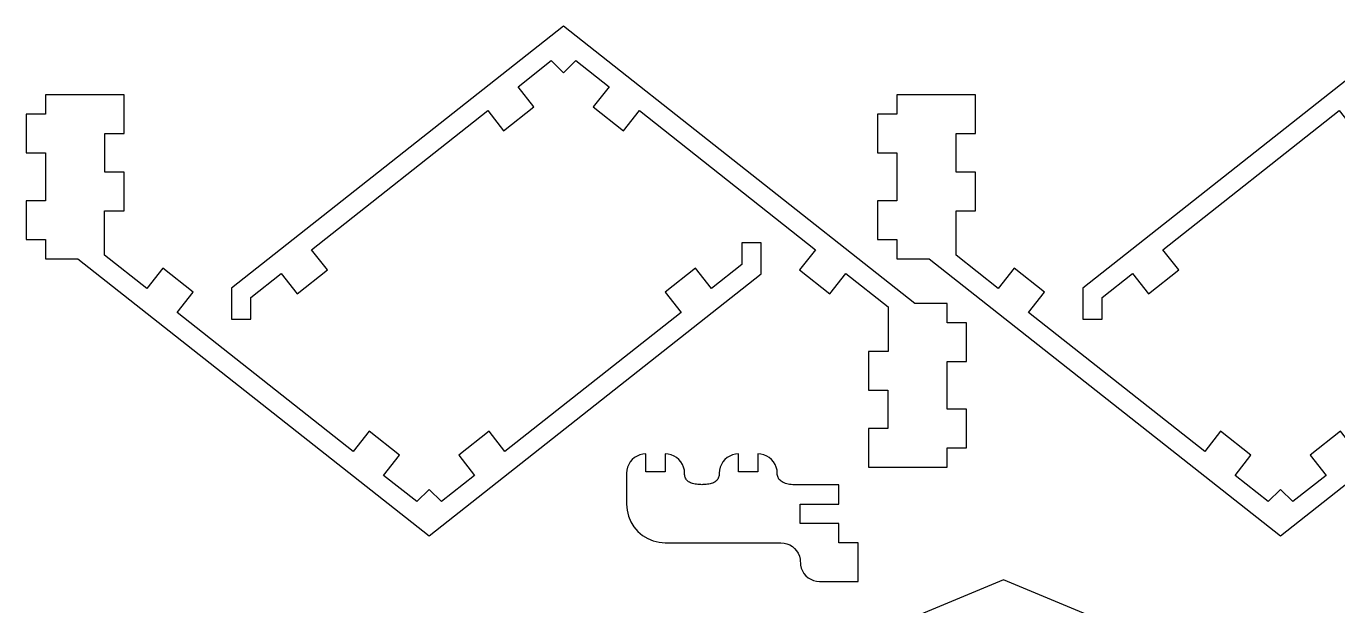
# Model space of a CAD drawing. Extents: x -241 to 241, y -212 to 212.
# Drawn here: x -240.3 to -36.6, y 121.9 to 211.9 of the extents above; entities that cross this region are included whole.
import ezdxf

# ---------------------------------------------------------------- set-up
doc = ezdxf.new("R2010")
doc.units = 0
doc.layers.add('LAYER_1', color=7, linetype='CONTINUOUS')

msp = doc.modelspace()

# ---------------------------------------------------------------- linework, layer by layer
at = {"layer": 'LAYER_1', "color": 64}
for points, knots in [([(-205.4093, 169.7841), (-205.4093, 169.7841), (-205.4093, 166.3983), (-205.4093, 166.3983), (-205.4093, 166.3983), (-205.4093, 166.3983), (-208.4094, 166.3983), (-208.4094, 166.3983), (-208.4094, 166.3983), (-208.4094, 166.3983), (-208.4094, 171.2386), (-208.4094, 171.2386), (-208.4094, 171.2386), (-208.4094, 171.2386), (-156.847, 211.9187), (-156.847, 211.9187), (-156.847, 211.9187), (-156.847, 211.9187), (-102.2846, 168.8717), (-102.2846, 168.8717), (-102.2846, 168.8717), (-102.2846, 168.8717), (-97.2847, 168.8717), (-97.2847, 168.8717), (-97.2847, 168.8717), (-97.2847, 168.8717), (-97.2847, 165.8716), (-97.2847, 165.8716), (-97.2847, 165.8716), (-97.2847, 165.8716), (-94.2847, 165.8716), (-94.2847, 165.8716), (-94.2847, 165.8716), (-94.2847, 165.8716), (-94.2847, 159.8716), (-94.2847, 159.8716), (-94.2847, 159.8716), (-94.2847, 159.8716), (-97.2847, 159.8716), (-97.2847, 159.8716), (-97.2847, 159.8716), (-97.2847, 159.8716), (-97.2847, 152.4252), (-97.2847, 152.4252), (-97.2847, 152.4252), (-97.2847, 152.4252), (-94.2847, 152.4252), (-94.2847, 152.4252), (-94.2847, 152.4252), (-94.2847, 152.4252), (-94.2847, 146.4252), (-94.2847, 146.4252), (-94.2847, 146.4252), (-94.2847, 146.4252), (-97.2847, 146.4252), (-97.2847, 146.4252), (-97.2847, 146.4252), (-97.2847, 146.4252), (-97.2847, 143.4251), (-97.2847, 143.4251), (-97.2847, 143.4251), (-97.2847, 143.4251), (-109.4848, 143.4251), (-109.4848, 143.4251), (-109.4848, 143.4251), (-109.4848, 143.4251), (-109.4848, 149.4251), (-109.4848, 149.4251), (-109.4848, 149.4251), (-109.4848, 149.4251), (-106.4848, 149.4251), (-106.4848, 149.4251), (-106.4848, 149.4251), (-106.4848, 149.4251), (-106.4848, 155.4172), (-106.4848, 155.4172), (-106.4848, 155.4172), (-106.4848, 155.4172), (-109.4848, 155.4172), (-109.4848, 155.4172), (-109.4848, 155.4172), (-109.4848, 155.4172), (-109.4848, 161.4172), (-109.4848, 161.4172), (-109.4848, 161.4172), (-109.4848, 161.4172), (-106.4601, 161.4172), (-106.4601, 161.4172), (-106.4601, 161.4172), (-106.4601, 161.4172), (-106.4601, 168.3447), (-106.4601, 168.3447), (-106.4601, 168.3447), (-106.4601, 168.3447), (-112.9953, 173.5005), (-112.9953, 173.5005), (-112.9953, 173.5005), (-112.9953, 173.5005), (-115.4729, 170.36), (-115.4729, 170.36), (-115.4729, 170.36), (-115.4729, 170.36), (-120.1832, 174.0767), (-120.1832, 174.0767), (-120.1832, 174.0767), (-120.1832, 174.0767), (-117.7056, 177.2167), (-117.7056, 177.2167), (-117.7056, 177.2167), (-117.7056, 177.2167), (-145.0709, 198.8067), (-145.0709, 198.8067), (-145.0709, 198.8067), (-145.0709, 198.8067), (-147.5485, 195.6662), (-147.5485, 195.6662), (-147.5485, 195.6662), (-147.5485, 195.6662), (-152.2588, 199.3828), (-152.2588, 199.3828), (-152.2588, 199.3828), (-152.2588, 199.3828), (-149.7816, 202.5231), (-149.7816, 202.5231), (-149.7816, 202.5231), (-149.7816, 202.5231), (-154.9498, 206.6005), (-154.9498, 206.6005), (-154.9498, 206.6005), (-154.9498, 206.6005), (-156.847, 204.7006), (-156.847, 204.7006), (-156.847, 204.7006), (-156.847, 204.7006), (-158.7446, 206.6005), (-158.7446, 206.6005), (-158.7446, 206.6005), (-158.7446, 206.6005), (-163.9128, 202.5231), (-163.9128, 202.5231), (-163.9128, 202.5231), (-163.9128, 202.5231), (-161.4352, 199.3828), (-161.4352, 199.3828), (-161.4352, 199.3828), (-161.4352, 199.3828), (-166.1459, 195.6662), (-166.1459, 195.6662), (-166.1459, 195.6662), (-166.1459, 195.6662), (-168.6234, 198.8067), (-168.6234, 198.8067), (-168.6234, 198.8067), (-168.6234, 198.8067), (-195.9888, 177.2167), (-195.9888, 177.2167), (-195.9888, 177.2167), (-195.9888, 177.2167), (-193.5109, 174.0767), (-193.5109, 174.0767), (-193.5109, 174.0767), (-193.5109, 174.0767), (-198.2215, 170.36), (-198.2215, 170.36), (-198.2215, 170.36), (-198.2215, 170.36), (-200.6991, 173.5005), (-200.6991, 173.5005), (-200.6991, 173.5005), (-200.6991, 173.5005), (-205.4093, 169.7841), (-205.4093, 169.7841)], [0, 0, 0, 0, 0.02272727, 0.02272727, 0.02272727, 0.02272727, 0.04545455, 0.04545455, 0.04545455, 0.04545455, 0.06818182, 0.06818182, 0.06818182, 0.06818182, 0.09090909, 0.09090909, 0.09090909, 0.09090909, 0.11363636, 0.11363636, 0.11363636, 0.11363636, 0.13636364, 0.13636364, 0.13636364, 0.13636364, 0.15909091, 0.15909091, 0.15909091, 0.15909091, 0.18181818, 0.18181818, 0.18181818, 0.18181818, 0.20454545, 0.20454545, 0.20454545, 0.20454545, 0.22727273, 0.22727273, 0.22727273, 0.22727273, 0.25, 0.25, 0.25, 0.25, 0.27272727, 0.27272727, 0.27272727, 0.27272727, 0.29545455, 0.29545455, 0.29545455, 0.29545455, 0.31818182, 0.31818182, 0.31818182, 0.31818182, 0.34090909, 0.34090909, 0.34090909, 0.34090909, 0.36363636, 0.36363636, 0.36363636, 0.36363636, 0.38636364, 0.38636364, 0.38636364, 0.38636364, 0.40909091, 0.40909091, 0.40909091, 0.40909091, 0.43181818, 0.43181818, 0.43181818, 0.43181818, 0.45454545, 0.45454545, 0.45454545, 0.45454545, 0.47727273, 0.47727273, 0.47727273, 0.47727273, 0.5, 0.5, 0.5, 0.5, 0.52272727, 0.52272727, 0.52272727, 0.52272727, 0.54545455, 0.54545455, 0.54545455, 0.54545455, 0.56818182, 0.56818182, 0.56818182, 0.56818182, 0.59090909, 0.59090909, 0.59090909, 0.59090909, 0.61363636, 0.61363636, 0.61363636, 0.61363636, 0.63636364, 0.63636364, 0.63636364, 0.63636364, 0.65909091, 0.65909091, 0.65909091, 0.65909091, 0.68181818, 0.68181818, 0.68181818, 0.68181818, 0.70454545, 0.70454545, 0.70454545, 0.70454545, 0.72727273, 0.72727273, 0.72727273, 0.72727273, 0.75, 0.75, 0.75, 0.75, 0.77272727, 0.77272727, 0.77272727, 0.77272727, 0.79545455, 0.79545455, 0.79545455, 0.79545455, 0.81818182, 0.81818182, 0.81818182, 0.81818182, 0.84090909, 0.84090909, 0.84090909, 0.84090909, 0.86363636, 0.86363636, 0.86363636, 0.86363636, 0.88636364, 0.88636364, 0.88636364, 0.88636364, 0.90909091, 0.90909091, 0.90909091, 0.90909091, 0.93181818, 0.93181818, 0.93181818, 0.93181818, 0.95454545, 0.95454545, 0.95454545, 0.95454545, 1, 1, 1, 1]), ([(-73.2094, 169.7841), (-73.2094, 169.7841), (-73.2094, 166.3983), (-73.2094, 166.3983), (-73.2094, 166.3983), (-73.2094, 166.3983), (-76.2094, 166.3983), (-76.2094, 166.3983), (-76.2094, 166.3983), (-76.2094, 166.3983), (-76.2094, 171.2386), (-76.2094, 171.2386), (-76.2094, 171.2386), (-76.2094, 171.2386), (-24.6471, 211.9187), (-24.6471, 211.9187), (-24.6471, 211.9187), (-24.6471, 211.9187), (29.9153, 168.8717), (29.9153, 168.8717), (29.9153, 168.8717), (29.9153, 168.8717), (34.9152, 168.8717), (34.9152, 168.8717), (34.9152, 168.8717), (34.9152, 168.8717), (34.9152, 165.8716), (34.9152, 165.8716), (34.9152, 165.8716), (34.9152, 165.8716), (37.9152, 165.8716), (37.9152, 165.8716), (37.9152, 165.8716), (37.9152, 165.8716), (37.9152, 159.8716), (37.9152, 159.8716), (37.9152, 159.8716), (37.9152, 159.8716), (34.9152, 159.8716), (34.9152, 159.8716), (34.9152, 159.8716), (34.9152, 159.8716), (34.9152, 152.4252), (34.9152, 152.4252), (34.9152, 152.4252), (34.9152, 152.4252), (37.9152, 152.4252), (37.9152, 152.4252), (37.9152, 152.4252), (37.9152, 152.4252), (37.9152, 146.4252), (37.9152, 146.4252), (37.9152, 146.4252), (37.9152, 146.4252), (34.9152, 146.4252), (34.9152, 146.4252), (34.9152, 146.4252), (34.9152, 146.4252), (34.9152, 143.4251), (34.9152, 143.4251), (34.9152, 143.4251), (34.9152, 143.4251), (22.7151, 143.4251), (22.7151, 143.4251), (22.7151, 143.4251), (22.7151, 143.4251), (22.7151, 149.4251), (22.7151, 149.4251), (22.7151, 149.4251), (22.7151, 149.4251), (25.7151, 149.4251), (25.7151, 149.4251), (25.7151, 149.4251), (25.7151, 149.4251), (25.7151, 155.4172), (25.7151, 155.4172), (25.7151, 155.4172), (25.7151, 155.4172), (22.7151, 155.4172), (22.7151, 155.4172), (22.7151, 155.4172), (22.7151, 155.4172), (22.7151, 161.4172), (22.7151, 161.4172), (22.7151, 161.4172), (22.7151, 161.4172), (25.7398, 161.4172), (25.7398, 161.4172), (25.7398, 161.4172), (25.7398, 161.4172), (25.7398, 168.3447), (25.7398, 168.3447), (25.7398, 168.3447), (25.7398, 168.3447), (19.2046, 173.5005), (19.2046, 173.5005), (19.2046, 173.5005), (19.2046, 173.5005), (16.7271, 170.36), (16.7271, 170.36), (16.7271, 170.36), (16.7271, 170.36), (12.0168, 174.0767), (12.0168, 174.0767), (12.0168, 174.0767), (12.0168, 174.0767), (14.4943, 177.2167), (14.4943, 177.2167), (14.4943, 177.2167), (14.4943, 177.2167), (-12.871, 198.8067), (-12.871, 198.8067), (-12.871, 198.8067), (-12.871, 198.8067), (-15.3486, 195.6662), (-15.3486, 195.6662), (-15.3486, 195.6662), (-15.3486, 195.6662), (-20.0592, 199.3828), (-20.0592, 199.3828), (-20.0592, 199.3828), (-20.0592, 199.3828), (-17.5813, 202.5231), (-17.5813, 202.5231), (-17.5813, 202.5231), (-17.5813, 202.5231), (-22.7498, 206.6005), (-22.7498, 206.6005), (-22.7498, 206.6005), (-22.7498, 206.6005), (-24.6471, 204.7006), (-24.6471, 204.7006), (-24.6471, 204.7006), (-24.6471, 204.7006), (-26.5447, 206.6005), (-26.5447, 206.6005), (-26.5447, 206.6005), (-26.5447, 206.6005), (-31.7129, 202.5231), (-31.7129, 202.5231), (-31.7129, 202.5231), (-31.7129, 202.5231), (-29.2353, 199.3828), (-29.2353, 199.3828), (-29.2353, 199.3828), (-29.2353, 199.3828), (-33.9459, 195.6662), (-33.9459, 195.6662), (-33.9459, 195.6662), (-33.9459, 195.6662), (-36.4231, 198.8067), (-36.4231, 198.8067), (-36.4231, 198.8067), (-36.4231, 198.8067), (-63.7885, 177.2167), (-63.7885, 177.2167), (-63.7885, 177.2167), (-63.7885, 177.2167), (-61.3109, 174.0767), (-61.3109, 174.0767), (-61.3109, 174.0767), (-61.3109, 174.0767), (-66.0216, 170.36), (-66.0216, 170.36), (-66.0216, 170.36), (-66.0216, 170.36), (-68.4991, 173.5005), (-68.4991, 173.5005), (-68.4991, 173.5005), (-68.4991, 173.5005), (-73.2094, 169.7841), (-73.2094, 169.7841)], [0, 0, 0, 0, 0.02272727, 0.02272727, 0.02272727, 0.02272727, 0.04545455, 0.04545455, 0.04545455, 0.04545455, 0.06818182, 0.06818182, 0.06818182, 0.06818182, 0.09090909, 0.09090909, 0.09090909, 0.09090909, 0.11363636, 0.11363636, 0.11363636, 0.11363636, 0.13636364, 0.13636364, 0.13636364, 0.13636364, 0.15909091, 0.15909091, 0.15909091, 0.15909091, 0.18181818, 0.18181818, 0.18181818, 0.18181818, 0.20454545, 0.20454545, 0.20454545, 0.20454545, 0.22727273, 0.22727273, 0.22727273, 0.22727273, 0.25, 0.25, 0.25, 0.25, 0.27272727, 0.27272727, 0.27272727, 0.27272727, 0.29545455, 0.29545455, 0.29545455, 0.29545455, 0.31818182, 0.31818182, 0.31818182, 0.31818182, 0.34090909, 0.34090909, 0.34090909, 0.34090909, 0.36363636, 0.36363636, 0.36363636, 0.36363636, 0.38636364, 0.38636364, 0.38636364, 0.38636364, 0.40909091, 0.40909091, 0.40909091, 0.40909091, 0.43181818, 0.43181818, 0.43181818, 0.43181818, 0.45454545, 0.45454545, 0.45454545, 0.45454545, 0.47727273, 0.47727273, 0.47727273, 0.47727273, 0.5, 0.5, 0.5, 0.5, 0.52272727, 0.52272727, 0.52272727, 0.52272727, 0.54545455, 0.54545455, 0.54545455, 0.54545455, 0.56818182, 0.56818182, 0.56818182, 0.56818182, 0.59090909, 0.59090909, 0.59090909, 0.59090909, 0.61363636, 0.61363636, 0.61363636, 0.61363636, 0.63636364, 0.63636364, 0.63636364, 0.63636364, 0.65909091, 0.65909091, 0.65909091, 0.65909091, 0.68181818, 0.68181818, 0.68181818, 0.68181818, 0.70454545, 0.70454545, 0.70454545, 0.70454545, 0.72727273, 0.72727273, 0.72727273, 0.72727273, 0.75, 0.75, 0.75, 0.75, 0.77272727, 0.77272727, 0.77272727, 0.77272727, 0.79545455, 0.79545455, 0.79545455, 0.79545455, 0.81818182, 0.81818182, 0.81818182, 0.81818182, 0.84090909, 0.84090909, 0.84090909, 0.84090909, 0.86363636, 0.86363636, 0.86363636, 0.86363636, 0.88636364, 0.88636364, 0.88636364, 0.88636364, 0.90909091, 0.90909091, 0.90909091, 0.90909091, 0.93181818, 0.93181818, 0.93181818, 0.93181818, 0.95454545, 0.95454545, 0.95454545, 0.95454545, 1, 1, 1, 1]), ([(-129.1497, 174.9064), (-129.1497, 174.9064), (-129.1497, 178.2922), (-129.1497, 178.2922), (-129.1497, 178.2922), (-129.1497, 178.2922), (-126.1501, 178.2922), (-126.1501, 178.2922), (-126.1501, 178.2922), (-126.1501, 178.2922), (-126.1501, 173.4521), (-126.1501, 173.4521), (-126.1501, 173.4521), (-126.1501, 173.4521), (-177.7124, 132.7716), (-177.7124, 132.7716), (-177.7124, 132.7716), (-177.7124, 132.7716), (-232.2748, 175.819), (-232.2748, 175.819), (-232.2748, 175.819), (-232.2748, 175.819), (-237.2747, 175.819), (-237.2747, 175.819), (-237.2747, 175.819), (-237.2747, 175.819), (-237.2747, 178.8189), (-237.2747, 178.8189), (-237.2747, 178.8189), (-237.2747, 178.8189), (-240.2747, 178.8189), (-240.2747, 178.8189), (-240.2747, 178.8189), (-240.2747, 178.8189), (-240.2747, 184.8191), (-240.2747, 184.8191), (-240.2747, 184.8191), (-240.2747, 184.8191), (-237.2747, 184.8191), (-237.2747, 184.8191), (-237.2747, 184.8191), (-237.2747, 184.8191), (-237.2747, 192.2651), (-237.2747, 192.2651), (-237.2747, 192.2651), (-237.2747, 192.2651), (-240.2747, 192.2651), (-240.2747, 192.2651), (-240.2747, 192.2651), (-240.2747, 192.2651), (-240.2747, 198.2652), (-240.2747, 198.2652), (-240.2747, 198.2652), (-240.2747, 198.2652), (-237.2747, 198.2652), (-237.2747, 198.2652), (-237.2747, 198.2652), (-237.2747, 198.2652), (-237.2747, 201.2651), (-237.2747, 201.2651), (-237.2747, 201.2651), (-237.2747, 201.2651), (-225.0746, 201.2651), (-225.0746, 201.2651), (-225.0746, 201.2651), (-225.0746, 201.2651), (-225.0746, 195.2652), (-225.0746, 195.2652), (-225.0746, 195.2652), (-225.0746, 195.2652), (-228.0746, 195.2652), (-228.0746, 195.2652), (-228.0746, 195.2652), (-228.0746, 195.2652), (-228.0746, 189.2732), (-228.0746, 189.2732), (-228.0746, 189.2732), (-228.0746, 189.2732), (-225.0746, 189.2732), (-225.0746, 189.2732), (-225.0746, 189.2732), (-225.0746, 189.2732), (-225.0746, 183.2732), (-225.0746, 183.2732), (-225.0746, 183.2732), (-225.0746, 183.2732), (-228.0993, 183.2732), (-228.0993, 183.2732), (-228.0993, 183.2732), (-228.0993, 183.2732), (-228.0993, 176.346), (-228.0993, 176.346), (-228.0993, 176.346), (-228.0993, 176.346), (-221.5641, 171.1902), (-221.5641, 171.1902), (-221.5641, 171.1902), (-221.5641, 171.1902), (-219.0865, 174.3307), (-219.0865, 174.3307), (-219.0865, 174.3307), (-219.0865, 174.3307), (-214.3763, 170.614), (-214.3763, 170.614), (-214.3763, 170.614), (-214.3763, 170.614), (-216.8538, 167.4736), (-216.8538, 167.4736), (-216.8538, 167.4736), (-216.8538, 167.4736), (-189.4885, 145.8836), (-189.4885, 145.8836), (-189.4885, 145.8836), (-189.4885, 145.8836), (-187.0109, 149.024), (-187.0109, 149.024), (-187.0109, 149.024), (-187.0109, 149.024), (-182.3003, 145.3076), (-182.3003, 145.3076), (-182.3003, 145.3076), (-182.3003, 145.3076), (-184.7782, 142.1675), (-184.7782, 142.1675), (-184.7782, 142.1675), (-184.7782, 142.1675), (-179.6096, 138.0898), (-179.6096, 138.0898), (-179.6096, 138.0898), (-179.6096, 138.0898), (-177.7124, 139.9899), (-177.7124, 139.9899), (-177.7124, 139.9899), (-177.7124, 139.9899), (-175.8148, 138.0898), (-175.8148, 138.0898), (-175.8148, 138.0898), (-175.8148, 138.0898), (-170.6466, 142.1675), (-170.6466, 142.1675), (-170.6466, 142.1675), (-170.6466, 142.1675), (-173.1242, 145.3076), (-173.1242, 145.3076), (-173.1242, 145.3076), (-173.1242, 145.3076), (-168.4135, 149.024), (-168.4135, 149.024), (-168.4135, 149.024), (-168.4135, 149.024), (-165.936, 145.8836), (-165.936, 145.8836), (-165.936, 145.8836), (-165.936, 145.8836), (-138.571, 167.4736), (-138.571, 167.4736), (-138.571, 167.4736), (-138.571, 167.4736), (-141.0486, 170.614), (-141.0486, 170.614), (-141.0486, 170.614), (-141.0486, 170.614), (-136.3379, 174.3307), (-136.3379, 174.3307), (-136.3379, 174.3307), (-136.3379, 174.3307), (-133.8604, 171.1902), (-133.8604, 171.1902), (-133.8604, 171.1902), (-133.8604, 171.1902), (-129.1497, 174.9064), (-129.1497, 174.9064)], [0, 0, 0, 0, 0.02272727, 0.02272727, 0.02272727, 0.02272727, 0.04545455, 0.04545455, 0.04545455, 0.04545455, 0.06818182, 0.06818182, 0.06818182, 0.06818182, 0.09090909, 0.09090909, 0.09090909, 0.09090909, 0.11363636, 0.11363636, 0.11363636, 0.11363636, 0.13636364, 0.13636364, 0.13636364, 0.13636364, 0.15909091, 0.15909091, 0.15909091, 0.15909091, 0.18181818, 0.18181818, 0.18181818, 0.18181818, 0.20454545, 0.20454545, 0.20454545, 0.20454545, 0.22727273, 0.22727273, 0.22727273, 0.22727273, 0.25, 0.25, 0.25, 0.25, 0.27272727, 0.27272727, 0.27272727, 0.27272727, 0.29545455, 0.29545455, 0.29545455, 0.29545455, 0.31818182, 0.31818182, 0.31818182, 0.31818182, 0.34090909, 0.34090909, 0.34090909, 0.34090909, 0.36363636, 0.36363636, 0.36363636, 0.36363636, 0.38636364, 0.38636364, 0.38636364, 0.38636364, 0.40909091, 0.40909091, 0.40909091, 0.40909091, 0.43181818, 0.43181818, 0.43181818, 0.43181818, 0.45454545, 0.45454545, 0.45454545, 0.45454545, 0.47727273, 0.47727273, 0.47727273, 0.47727273, 0.5, 0.5, 0.5, 0.5, 0.52272727, 0.52272727, 0.52272727, 0.52272727, 0.54545455, 0.54545455, 0.54545455, 0.54545455, 0.56818182, 0.56818182, 0.56818182, 0.56818182, 0.59090909, 0.59090909, 0.59090909, 0.59090909, 0.61363636, 0.61363636, 0.61363636, 0.61363636, 0.63636364, 0.63636364, 0.63636364, 0.63636364, 0.65909091, 0.65909091, 0.65909091, 0.65909091, 0.68181818, 0.68181818, 0.68181818, 0.68181818, 0.70454545, 0.70454545, 0.70454545, 0.70454545, 0.72727273, 0.72727273, 0.72727273, 0.72727273, 0.75, 0.75, 0.75, 0.75, 0.77272727, 0.77272727, 0.77272727, 0.77272727, 0.79545455, 0.79545455, 0.79545455, 0.79545455, 0.81818182, 0.81818182, 0.81818182, 0.81818182, 0.84090909, 0.84090909, 0.84090909, 0.84090909, 0.86363636, 0.86363636, 0.86363636, 0.86363636, 0.88636364, 0.88636364, 0.88636364, 0.88636364, 0.90909091, 0.90909091, 0.90909091, 0.90909091, 0.93181818, 0.93181818, 0.93181818, 0.93181818, 0.95454545, 0.95454545, 0.95454545, 0.95454545, 1, 1, 1, 1]), ([(3.0502, 174.9064), (3.0502, 174.9064), (3.0502, 178.2922), (3.0502, 178.2922), (3.0502, 178.2922), (3.0502, 178.2922), (6.0502, 178.2922), (6.0502, 178.2922), (6.0502, 178.2922), (6.0502, 178.2922), (6.0502, 173.4521), (6.0502, 173.4521), (6.0502, 173.4521), (6.0502, 173.4521), (-45.5125, 132.7716), (-45.5125, 132.7716), (-45.5125, 132.7716), (-45.5125, 132.7716), (-100.0748, 175.819), (-100.0748, 175.819), (-100.0748, 175.819), (-100.0748, 175.819), (-105.0748, 175.819), (-105.0748, 175.819), (-105.0748, 175.819), (-105.0748, 175.819), (-105.0748, 178.8189), (-105.0748, 178.8189), (-105.0748, 178.8189), (-105.0748, 178.8189), (-108.0748, 178.8189), (-108.0748, 178.8189), (-108.0748, 178.8189), (-108.0748, 178.8189), (-108.0748, 184.8191), (-108.0748, 184.8191), (-108.0748, 184.8191), (-108.0748, 184.8191), (-105.0748, 184.8191), (-105.0748, 184.8191), (-105.0748, 184.8191), (-105.0748, 184.8191), (-105.0748, 192.2651), (-105.0748, 192.2651), (-105.0748, 192.2651), (-105.0748, 192.2651), (-108.0748, 192.2651), (-108.0748, 192.2651), (-108.0748, 192.2651), (-108.0748, 192.2651), (-108.0748, 198.2652), (-108.0748, 198.2652), (-108.0748, 198.2652), (-108.0748, 198.2652), (-105.0748, 198.2652), (-105.0748, 198.2652), (-105.0748, 198.2652), (-105.0748, 198.2652), (-105.0748, 201.2651), (-105.0748, 201.2651), (-105.0748, 201.2651), (-105.0748, 201.2651), (-92.8746, 201.2651), (-92.8746, 201.2651), (-92.8746, 201.2651), (-92.8746, 201.2651), (-92.8746, 195.2652), (-92.8746, 195.2652), (-92.8746, 195.2652), (-92.8746, 195.2652), (-95.8747, 195.2652), (-95.8747, 195.2652), (-95.8747, 195.2652), (-95.8747, 195.2652), (-95.8747, 189.2732), (-95.8747, 189.2732), (-95.8747, 189.2732), (-95.8747, 189.2732), (-92.8746, 189.2732), (-92.8746, 189.2732), (-92.8746, 189.2732), (-92.8746, 189.2732), (-92.8746, 183.2732), (-92.8746, 183.2732), (-92.8746, 183.2732), (-92.8746, 183.2732), (-95.8994, 183.2732), (-95.8994, 183.2732), (-95.8994, 183.2732), (-95.8994, 183.2732), (-95.8994, 176.346), (-95.8994, 176.346), (-95.8994, 176.346), (-95.8994, 176.346), (-89.3642, 171.1902), (-89.3642, 171.1902), (-89.3642, 171.1902), (-89.3642, 171.1902), (-86.8866, 174.3307), (-86.8866, 174.3307), (-86.8866, 174.3307), (-86.8866, 174.3307), (-82.1763, 170.614), (-82.1763, 170.614), (-82.1763, 170.614), (-82.1763, 170.614), (-84.6539, 167.4736), (-84.6539, 167.4736), (-84.6539, 167.4736), (-84.6539, 167.4736), (-57.2885, 145.8836), (-57.2885, 145.8836), (-57.2885, 145.8836), (-57.2885, 145.8836), (-54.811, 149.024), (-54.811, 149.024), (-54.811, 149.024), (-54.811, 149.024), (-50.1003, 145.3076), (-50.1003, 145.3076), (-50.1003, 145.3076), (-50.1003, 145.3076), (-52.5779, 142.1675), (-52.5779, 142.1675), (-52.5779, 142.1675), (-52.5779, 142.1675), (-47.4097, 138.0898), (-47.4097, 138.0898), (-47.4097, 138.0898), (-47.4097, 138.0898), (-45.5125, 139.9899), (-45.5125, 139.9899), (-45.5125, 139.9899), (-45.5125, 139.9899), (-43.6149, 138.0898), (-43.6149, 138.0898), (-43.6149, 138.0898), (-43.6149, 138.0898), (-38.4467, 142.1675), (-38.4467, 142.1675), (-38.4467, 142.1675), (-38.4467, 142.1675), (-40.9242, 145.3076), (-40.9242, 145.3076), (-40.9242, 145.3076), (-40.9242, 145.3076), (-36.2136, 149.024), (-36.2136, 149.024), (-36.2136, 149.024), (-36.2136, 149.024), (-33.736, 145.8836), (-33.736, 145.8836), (-33.736, 145.8836), (-33.736, 145.8836), (-6.3707, 167.4736), (-6.3707, 167.4736), (-6.3707, 167.4736), (-6.3707, 167.4736), (-8.8486, 170.614), (-8.8486, 170.614), (-8.8486, 170.614), (-8.8486, 170.614), (-4.138, 174.3307), (-4.138, 174.3307), (-4.138, 174.3307), (-4.138, 174.3307), (-1.6604, 171.1902), (-1.6604, 171.1902), (-1.6604, 171.1902), (-1.6604, 171.1902), (3.0502, 174.9064), (3.0502, 174.9064)], [0, 0, 0, 0, 0.02272727, 0.02272727, 0.02272727, 0.02272727, 0.04545455, 0.04545455, 0.04545455, 0.04545455, 0.06818182, 0.06818182, 0.06818182, 0.06818182, 0.09090909, 0.09090909, 0.09090909, 0.09090909, 0.11363636, 0.11363636, 0.11363636, 0.11363636, 0.13636364, 0.13636364, 0.13636364, 0.13636364, 0.15909091, 0.15909091, 0.15909091, 0.15909091, 0.18181818, 0.18181818, 0.18181818, 0.18181818, 0.20454545, 0.20454545, 0.20454545, 0.20454545, 0.22727273, 0.22727273, 0.22727273, 0.22727273, 0.25, 0.25, 0.25, 0.25, 0.27272727, 0.27272727, 0.27272727, 0.27272727, 0.29545455, 0.29545455, 0.29545455, 0.29545455, 0.31818182, 0.31818182, 0.31818182, 0.31818182, 0.34090909, 0.34090909, 0.34090909, 0.34090909, 0.36363636, 0.36363636, 0.36363636, 0.36363636, 0.38636364, 0.38636364, 0.38636364, 0.38636364, 0.40909091, 0.40909091, 0.40909091, 0.40909091, 0.43181818, 0.43181818, 0.43181818, 0.43181818, 0.45454545, 0.45454545, 0.45454545, 0.45454545, 0.47727273, 0.47727273, 0.47727273, 0.47727273, 0.5, 0.5, 0.5, 0.5, 0.52272727, 0.52272727, 0.52272727, 0.52272727, 0.54545455, 0.54545455, 0.54545455, 0.54545455, 0.56818182, 0.56818182, 0.56818182, 0.56818182, 0.59090909, 0.59090909, 0.59090909, 0.59090909, 0.61363636, 0.61363636, 0.61363636, 0.61363636, 0.63636364, 0.63636364, 0.63636364, 0.63636364, 0.65909091, 0.65909091, 0.65909091, 0.65909091, 0.68181818, 0.68181818, 0.68181818, 0.68181818, 0.70454545, 0.70454545, 0.70454545, 0.70454545, 0.72727273, 0.72727273, 0.72727273, 0.72727273, 0.75, 0.75, 0.75, 0.75, 0.77272727, 0.77272727, 0.77272727, 0.77272727, 0.79545455, 0.79545455, 0.79545455, 0.79545455, 0.81818182, 0.81818182, 0.81818182, 0.81818182, 0.84090909, 0.84090909, 0.84090909, 0.84090909, 0.86363636, 0.86363636, 0.86363636, 0.86363636, 0.88636364, 0.88636364, 0.88636364, 0.88636364, 0.90909091, 0.90909091, 0.90909091, 0.90909091, 0.93181818, 0.93181818, 0.93181818, 0.93181818, 0.95454545, 0.95454545, 0.95454545, 0.95454545, 1, 1, 1, 1]), ([(-131.4216, 144.9242), (-131.4216, 144.9242), (-131.0202, 145.1699), (-131.0202, 145.1699), (-131.0202, 145.1699), (-131.0202, 145.1699), (-130.5852, 145.35), (-130.5852, 145.35), (-130.5852, 145.35), (-130.5852, 145.35), (-130.1276, 145.46), (-130.1276, 145.46), (-130.1276, 145.46), (-130.1276, 145.46), (-129.6584, 145.497), (-129.6584, 145.497), (-129.6584, 145.497), (-129.6584, 145.497), (-129.6584, 142.697), (-129.6584, 142.697), (-129.6584, 142.697), (-129.6584, 142.697), (-126.6584, 142.697), (-126.6584, 142.697), (-126.6584, 142.697), (-126.6584, 142.697), (-126.6584, 145.497), (-126.6584, 145.497), (-126.6584, 145.497), (-126.6584, 145.497), (-126.1889, 145.46), (-126.1889, 145.46), (-126.1889, 145.46), (-126.1889, 145.46), (-125.7313, 145.35), (-125.7313, 145.35), (-125.7313, 145.35), (-125.7313, 145.35), (-125.2963, 145.1699), (-125.2963, 145.1699), (-125.2963, 145.1699), (-125.2963, 145.1699), (-124.8949, 144.9242), (-124.8949, 144.9242), (-124.8949, 144.9242), (-124.8949, 144.9242), (-124.5368, 144.6182), (-124.5368, 144.6182), (-124.5368, 144.6182), (-124.5368, 144.6182), (-124.2313, 144.2602), (-124.2313, 144.2602), (-124.2313, 144.2602), (-124.2313, 144.2602), (-123.9854, 143.8591), (-123.9854, 143.8591), (-123.9854, 143.8591), (-123.9854, 143.8591), (-123.8051, 143.424), (-123.8051, 143.424), (-123.8051, 143.424), (-123.8051, 143.424), (-123.6951, 142.9661), (-123.6951, 142.9661), (-123.6951, 142.9661), (-123.6951, 142.9661), (-123.6584, 142.4969), (-123.6584, 142.4969), (-123.6584, 142.4969), (-123.6584, 142.4969), (-123.651, 142.3213), (-123.651, 142.3213), (-123.651, 142.3213), (-123.651, 142.3213), (-123.6284, 142.1548), (-123.6284, 142.1548), (-123.6284, 142.1548), (-123.6284, 142.1548), (-123.5907, 141.9974), (-123.5907, 141.9974), (-123.5907, 141.9974), (-123.5907, 141.9974), (-123.5384, 141.849), (-123.5384, 141.849), (-123.5384, 141.849), (-123.5384, 141.849), (-123.4707, 141.7095), (-123.4707, 141.7095), (-123.4707, 141.7095), (-123.4707, 141.7095), (-123.3882, 141.5791), (-123.3882, 141.5791), (-123.3882, 141.5791), (-123.3882, 141.5791), (-123.2908, 141.4573), (-123.2908, 141.4573), (-123.2908, 141.4573), (-123.2908, 141.4573), (-123.1783, 141.3448), (-123.1783, 141.3448), (-123.1783, 141.3448), (-123.1783, 141.3448), (-123.0509, 141.2414), (-123.0509, 141.2414), (-123.0509, 141.2414), (-123.0509, 141.2414), (-122.9084, 141.1469), (-122.9084, 141.1469), (-122.9084, 141.1469), (-122.9084, 141.1469), (-122.7507, 141.0616), (-122.7507, 141.0616), (-122.7507, 141.0616), (-122.7507, 141.0616), (-122.5782, 140.9849), (-122.5782, 140.9849), (-122.5782, 140.9849), (-122.5782, 140.9849), (-122.3909, 140.9172), (-122.3909, 140.9172), (-122.3909, 140.9172), (-122.3909, 140.9172), (-122.1884, 140.859), (-122.1884, 140.859), (-122.1884, 140.859), (-122.1884, 140.859), (-121.9707, 140.8094), (-121.9707, 140.8094), (-121.9707, 140.8094), (-121.9707, 140.8094), (-121.7382, 140.7688), (-121.7382, 140.7688), (-121.7382, 140.7688), (-121.7382, 140.7688), (-121.4909, 140.7374), (-121.4909, 140.7374), (-121.4909, 140.7374), (-121.4909, 140.7374), (-121.2281, 140.7151), (-121.2281, 140.7151), (-121.2281, 140.7151), (-121.2281, 140.7151), (-120.9508, 140.7013), (-120.9508, 140.7013), (-120.9508, 140.7013), (-120.9508, 140.7013), (-120.6584, 140.6968), (-120.6584, 140.6968), (-120.6584, 140.6968), (-120.6584, 140.6968), (-114.0784, 140.6968), (-114.0784, 140.6968), (-114.0784, 140.6968), (-114.0784, 140.6968), (-114.0784, 137.6967), (-114.0784, 137.6967), (-114.0784, 137.6967), (-114.0784, 137.6967), (-120.0784, 137.6967), (-120.0784, 137.6967), (-120.0784, 137.6967), (-120.0784, 137.6967), (-120.0784, 134.6967), (-120.0784, 134.6967), (-120.0784, 134.6967), (-120.0784, 134.6967), (-114.0784, 134.6967), (-114.0784, 134.6967), (-114.0784, 134.6967), (-114.0784, 134.6967), (-114.0784, 131.697), (-114.0784, 131.697), (-114.0784, 131.697), (-114.0784, 131.697), (-111.0783, 131.697), (-111.0783, 131.697), (-111.0783, 131.697), (-111.0783, 131.697), (-111.0783, 125.697), (-111.0783, 125.697), (-111.0783, 125.697), (-111.0783, 125.697), (-117.0784, 125.697), (-117.0784, 125.697), (-117.0784, 125.697), (-117.0784, 125.697), (-117.5476, 125.7337), (-117.5476, 125.7337), (-117.5476, 125.7337), (-117.5476, 125.7337), (-118.0055, 125.8438), (-118.0055, 125.8438), (-118.0055, 125.8438), (-118.0055, 125.8438), (-118.4405, 126.0241), (-118.4405, 126.0241), (-118.4405, 126.0241), (-118.4405, 126.0241), (-118.8419, 126.2699), (-118.8419, 126.2699), (-118.8419, 126.2699), (-118.8419, 126.2699), (-119.1996, 126.5755), (-119.1996, 126.5755), (-119.1996, 126.5755), (-119.1996, 126.5755), (-119.5055, 126.9334), (-119.5055, 126.9334), (-119.5055, 126.9334), (-119.5055, 126.9334), (-119.7514, 127.3349), (-119.7514, 127.3349), (-119.7514, 127.3349), (-119.7514, 127.3349), (-119.9316, 127.77), (-119.9316, 127.77), (-119.9316, 127.77), (-119.9316, 127.77), (-120.0414, 128.2274), (-120.0414, 128.2274), (-120.0414, 128.2274), (-120.0414, 128.2274), (-120.1154, 129.1663), (-120.1154, 129.1663), (-120.1154, 129.1663), (-120.1154, 129.1663), (-120.2252, 129.6237), (-120.2252, 129.6237), (-120.2252, 129.6237), (-120.2252, 129.6237), (-120.4054, 130.0587), (-120.4054, 130.0587), (-120.4054, 130.0587), (-120.4054, 130.0587), (-120.6513, 130.4602), (-120.6513, 130.4602), (-120.6513, 130.4602), (-120.6513, 130.4602), (-120.9572, 130.8182), (-120.9572, 130.8182), (-120.9572, 130.8182), (-120.9572, 130.8182), (-121.3149, 131.1242), (-121.3149, 131.1242), (-121.3149, 131.1242), (-121.3149, 131.1242), (-121.7163, 131.3701), (-121.7163, 131.3701), (-121.7163, 131.3701), (-121.7163, 131.3701), (-122.1513, 131.5499), (-122.1513, 131.5499), (-122.1513, 131.5499), (-122.1513, 131.5499), (-122.6089, 131.66), (-122.6089, 131.66), (-122.6089, 131.66), (-122.6089, 131.66), (-123.0784, 131.697), (-123.0784, 131.697), (-123.0784, 131.697), (-123.0784, 131.697), (-141.0479, 131.697), (-141.0479, 131.697), (-141.0479, 131.697), (-141.0479, 131.697), (-141.9866, 131.7707), (-141.9866, 131.7707), (-141.9866, 131.7707), (-141.9866, 131.7707), (-142.9021, 131.9906), (-142.9021, 131.9906), (-142.9021, 131.9906), (-142.9021, 131.9906), (-143.772, 132.3507), (-143.772, 132.3507), (-143.772, 132.3507), (-143.772, 132.3507), (-144.5746, 132.8429), (-144.5746, 132.8429), (-144.5746, 132.8429), (-144.5746, 132.8429), (-145.2907, 133.4543), (-145.2907, 133.4543), (-145.2907, 133.4543), (-145.2907, 133.4543), (-145.9021, 134.1701), (-145.9021, 134.1701), (-145.9021, 134.1701), (-145.9021, 134.1701), (-146.3939, 134.9729), (-146.3939, 134.9729), (-146.3939, 134.9729), (-146.3939, 134.9729), (-146.754, 135.8429), (-146.754, 135.8429), (-146.754, 135.8429), (-146.754, 135.8429), (-146.9742, 136.7583), (-146.9742, 136.7583), (-146.9742, 136.7583), (-146.9742, 136.7583), (-147.0479, 137.6967), (-147.0479, 137.6967), (-147.0479, 137.6967), (-147.0479, 137.6967), (-147.0479, 142.4969), (-147.0479, 142.4969), (-147.0479, 142.4969), (-147.0479, 142.4969), (-147.0109, 142.9661), (-147.0109, 142.9661), (-147.0109, 142.9661), (-147.0109, 142.9661), (-146.9012, 143.424), (-146.9012, 143.424), (-146.9012, 143.424), (-146.9012, 143.424), (-146.7209, 143.8591), (-146.7209, 143.8591), (-146.7209, 143.8591), (-146.7209, 143.8591), (-146.475, 144.2602), (-146.475, 144.2602), (-146.475, 144.2602), (-146.475, 144.2602), (-146.1691, 144.6182), (-146.1691, 144.6182), (-146.1691, 144.6182), (-146.1691, 144.6182), (-145.8114, 144.9242), (-145.8114, 144.9242), (-145.8114, 144.9242), (-145.8114, 144.9242), (-145.41, 145.1699), (-145.41, 145.1699), (-145.41, 145.1699), (-145.41, 145.1699), (-144.975, 145.35), (-144.975, 145.35), (-144.975, 145.35), (-144.975, 145.35), (-144.5171, 145.46), (-144.5171, 145.46), (-144.5171, 145.46), (-144.5171, 145.46), (-144.0479, 145.497), (-144.0479, 145.497), (-144.0479, 145.497), (-144.0479, 145.497), (-144.0479, 142.697), (-144.0479, 142.697), (-144.0479, 142.697), (-144.0479, 142.697), (-141.0479, 142.697), (-141.0479, 142.697), (-141.0479, 142.697), (-141.0479, 142.697), (-141.0479, 145.497), (-141.0479, 145.497), (-141.0479, 145.497), (-141.0479, 145.497), (-140.5787, 145.46), (-140.5787, 145.46), (-140.5787, 145.46), (-140.5787, 145.46), (-140.1208, 145.35), (-140.1208, 145.35), (-140.1208, 145.35), (-140.1208, 145.35), (-139.6858, 145.1699), (-139.6858, 145.1699), (-139.6858, 145.1699), (-139.6858, 145.1699), (-139.2847, 144.9242), (-139.2847, 144.9242), (-139.2847, 144.9242), (-139.2847, 144.9242), (-138.9266, 144.6182), (-138.9266, 144.6182), (-138.9266, 144.6182), (-138.9266, 144.6182), (-138.6208, 144.2602), (-138.6208, 144.2602), (-138.6208, 144.2602), (-138.6208, 144.2602), (-138.3749, 143.8591), (-138.3749, 143.8591), (-138.3749, 143.8591), (-138.3749, 143.8591), (-138.1946, 143.424), (-138.1946, 143.424), (-138.1946, 143.424), (-138.1946, 143.424), (-138.0849, 142.9661), (-138.0849, 142.9661), (-138.0849, 142.9661), (-138.0849, 142.9661), (-138.0478, 142.4969), (-138.0478, 142.4969), (-138.0478, 142.4969), (-138.0478, 142.4969), (-138.0415, 142.3251), (-138.0415, 142.3251), (-138.0415, 142.3251), (-138.0415, 142.3251), (-138.0224, 142.1618), (-138.0224, 142.1618), (-138.0224, 142.1618), (-138.0224, 142.1618), (-137.991, 142.0076), (-137.991, 142.0076), (-137.991, 142.0076), (-137.991, 142.0076), (-137.9466, 141.8623), (-137.9466, 141.8623), (-137.9466, 141.8623), (-137.9466, 141.8623), (-137.8898, 141.7255), (-137.8898, 141.7255), (-137.8898, 141.7255), (-137.8898, 141.7255), (-137.8203, 141.5978), (-137.8203, 141.5978), (-137.8203, 141.5978), (-137.8203, 141.5978), (-137.7377, 141.4789), (-137.7377, 141.4789), (-137.7377, 141.4789), (-137.7377, 141.4789), (-137.6429, 141.3684), (-137.6429, 141.3684), (-137.6429, 141.3684), (-137.6429, 141.3684), (-137.5353, 141.2672), (-137.5353, 141.2672), (-137.5353, 141.2672), (-137.5353, 141.2672), (-137.4153, 141.1747), (-137.4153, 141.1747), (-137.4153, 141.1747), (-137.4153, 141.1747), (-137.2823, 141.0908), (-137.2823, 141.0908), (-137.2823, 141.0908), (-137.2823, 141.0908), (-137.137, 141.0161), (-137.137, 141.0161), (-137.137, 141.0161), (-137.137, 141.0161), (-136.9786, 140.9497), (-136.9786, 140.9497), (-136.9786, 140.9497), (-136.9786, 140.9497), (-136.8078, 140.8925), (-136.8078, 140.8925), (-136.8078, 140.8925), (-136.8078, 140.8925), (-136.6244, 140.8443), (-136.6244, 140.8443), (-136.6244, 140.8443), (-136.6244, 140.8443), (-136.4282, 140.8044), (-136.4282, 140.8044), (-136.4282, 140.8044), (-136.4282, 140.8044), (-136.2194, 140.7737), (-136.2194, 140.7737), (-136.2194, 140.7737), (-136.2194, 140.7737), (-135.9982, 140.7514), (-135.9982, 140.7514), (-135.9982, 140.7514), (-135.9982, 140.7514), (-135.764, 140.7383), (-135.764, 140.7383), (-135.764, 140.7383), (-135.764, 140.7383), (-135.5174, 140.7338), (-135.5174, 140.7338), (-135.5174, 140.7338), (-135.5174, 140.7338), (-135.353, 140.7211), (-135.353, 140.7211), (-135.353, 140.7211), (-135.353, 140.7211), (-135.1889, 140.7338), (-135.1889, 140.7338), (-135.1889, 140.7338), (-135.1889, 140.7338), (-134.9423, 140.7383), (-134.9423, 140.7383), (-134.9423, 140.7383), (-134.9423, 140.7383), (-134.7081, 140.7514), (-134.7081, 140.7514), (-134.7081, 140.7514), (-134.7081, 140.7514), (-134.4865, 140.7737), (-134.4865, 140.7737), (-134.4865, 140.7737), (-134.4865, 140.7737), (-134.2781, 140.8044), (-134.2781, 140.8044), (-134.2781, 140.8044), (-134.2781, 140.8044), (-134.0819, 140.8443), (-134.0819, 140.8443), (-134.0819, 140.8443), (-134.0819, 140.8443), (-133.8985, 140.8925), (-133.8985, 140.8925), (-133.8985, 140.8925), (-133.8985, 140.8925), (-133.7274, 140.9497), (-133.7274, 140.9497), (-133.7274, 140.9497), (-133.7274, 140.9497), (-133.5693, 141.0161), (-133.5693, 141.0161), (-133.5693, 141.0161), (-133.5693, 141.0161), (-133.424, 141.0908), (-133.424, 141.0908), (-133.424, 141.0908), (-133.424, 141.0908), (-133.291, 141.1747), (-133.291, 141.1747), (-133.291, 141.1747), (-133.291, 141.1747), (-133.1707, 141.2672), (-133.1707, 141.2672), (-133.1707, 141.2672), (-133.1707, 141.2672), (-133.0631, 141.3684), (-133.0631, 141.3684), (-133.0631, 141.3684), (-133.0631, 141.3684), (-132.9682, 141.4789), (-132.9682, 141.4789), (-132.9682, 141.4789), (-132.9682, 141.4789), (-132.886, 141.5978), (-132.886, 141.5978), (-132.886, 141.5978), (-132.886, 141.5978), (-132.8165, 141.7255), (-132.8165, 141.7255), (-132.8165, 141.7255), (-132.8165, 141.7255), (-132.7597, 141.8623), (-132.7597, 141.8623), (-132.7597, 141.8623), (-132.7597, 141.8623), (-132.7153, 142.0076), (-132.7153, 142.0076), (-132.7153, 142.0076), (-132.7153, 142.0076), (-132.6835, 142.1618), (-132.6835, 142.1618), (-132.6835, 142.1618), (-132.6835, 142.1618), (-132.6648, 142.3251), (-132.6648, 142.3251), (-132.6648, 142.3251), (-132.6648, 142.3251), (-132.6585, 142.4969), (-132.6585, 142.4969), (-132.6585, 142.4969), (-132.6585, 142.4969), (-132.6214, 142.9661), (-132.6214, 142.9661), (-132.6214, 142.9661), (-132.6214, 142.9661), (-132.5113, 143.424), (-132.5113, 143.424), (-132.5113, 143.424), (-132.5113, 143.424), (-132.3314, 143.8591), (-132.3314, 143.8591), (-132.3314, 143.8591), (-132.3314, 143.8591), (-132.0852, 144.2602), (-132.0852, 144.2602), (-132.0852, 144.2602), (-132.0852, 144.2602), (-131.7797, 144.6182), (-131.7797, 144.6182), (-131.7797, 144.6182), (-131.7797, 144.6182), (-131.4216, 144.9242), (-131.4216, 144.9242)], [0, 0, 0, 0, 0.00671141, 0.00671141, 0.00671141, 0.00671141, 0.01342282, 0.01342282, 0.01342282, 0.01342282, 0.02013423, 0.02013423, 0.02013423, 0.02013423, 0.02684564, 0.02684564, 0.02684564, 0.02684564, 0.03355705, 0.03355705, 0.03355705, 0.03355705, 0.04026846, 0.04026846, 0.04026846, 0.04026846, 0.04697987, 0.04697987, 0.04697987, 0.04697987, 0.05369128, 0.05369128, 0.05369128, 0.05369128, 0.06040268, 0.06040268, 0.06040268, 0.06040268, 0.06711409, 0.06711409, 0.06711409, 0.06711409, 0.0738255, 0.0738255, 0.0738255, 0.0738255, 0.08053691, 0.08053691, 0.08053691, 0.08053691, 0.08724832, 0.08724832, 0.08724832, 0.08724832, 0.09395973, 0.09395973, 0.09395973, 0.09395973, 0.10067114, 0.10067114, 0.10067114, 0.10067114, 0.10738255, 0.10738255, 0.10738255, 0.10738255, 0.11409396, 0.11409396, 0.11409396, 0.11409396, 0.12080537, 0.12080537, 0.12080537, 0.12080537, 0.12751678, 0.12751678, 0.12751678, 0.12751678, 0.13422819, 0.13422819, 0.13422819, 0.13422819, 0.1409396, 0.1409396, 0.1409396, 0.1409396, 0.14765101, 0.14765101, 0.14765101, 0.14765101, 0.15436242, 0.15436242, 0.15436242, 0.15436242, 0.16107383, 0.16107383, 0.16107383, 0.16107383, 0.16778523, 0.16778523, 0.16778523, 0.16778523, 0.17449664, 0.17449664, 0.17449664, 0.17449664, 0.18120805, 0.18120805, 0.18120805, 0.18120805, 0.18791946, 0.18791946, 0.18791946, 0.18791946, 0.19463087, 0.19463087, 0.19463087, 0.19463087, 0.20134228, 0.20134228, 0.20134228, 0.20134228, 0.20805369, 0.20805369, 0.20805369, 0.20805369, 0.2147651, 0.2147651, 0.2147651, 0.2147651, 0.22147651, 0.22147651, 0.22147651, 0.22147651, 0.22818792, 0.22818792, 0.22818792, 0.22818792, 0.23489933, 0.23489933, 0.23489933, 0.23489933, 0.24161074, 0.24161074, 0.24161074, 0.24161074, 0.24832215, 0.24832215, 0.24832215, 0.24832215, 0.25503356, 0.25503356, 0.25503356, 0.25503356, 0.26174497, 0.26174497, 0.26174497, 0.26174497, 0.26845638, 0.26845638, 0.26845638, 0.26845638, 0.27516779, 0.27516779, 0.27516779, 0.27516779, 0.28187919, 0.28187919, 0.28187919, 0.28187919, 0.2885906, 0.2885906, 0.2885906, 0.2885906, 0.29530201, 0.29530201, 0.29530201, 0.29530201, 0.30201342, 0.30201342, 0.30201342, 0.30201342, 0.30872483, 0.30872483, 0.30872483, 0.30872483, 0.31543624, 0.31543624, 0.31543624, 0.31543624, 0.32214765, 0.32214765, 0.32214765, 0.32214765, 0.32885906, 0.32885906, 0.32885906, 0.32885906, 0.33557047, 0.33557047, 0.33557047, 0.33557047, 0.34228188, 0.34228188, 0.34228188, 0.34228188, 0.34899329, 0.34899329, 0.34899329, 0.34899329, 0.3557047, 0.3557047, 0.3557047, 0.3557047, 0.36241611, 0.36241611, 0.36241611, 0.36241611, 0.36912752, 0.36912752, 0.36912752, 0.36912752, 0.37583893, 0.37583893, 0.37583893, 0.37583893, 0.38255034, 0.38255034, 0.38255034, 0.38255034, 0.38926174, 0.38926174, 0.38926174, 0.38926174, 0.39597315, 0.39597315, 0.39597315, 0.39597315, 0.40268456, 0.40268456, 0.40268456, 0.40268456, 0.40939597, 0.40939597, 0.40939597, 0.40939597, 0.41610738, 0.41610738, 0.41610738, 0.41610738, 0.42281879, 0.42281879, 0.42281879, 0.42281879, 0.4295302, 0.4295302, 0.4295302, 0.4295302, 0.43624161, 0.43624161, 0.43624161, 0.43624161, 0.44295302, 0.44295302, 0.44295302, 0.44295302, 0.44966443, 0.44966443, 0.44966443, 0.44966443, 0.45637584, 0.45637584, 0.45637584, 0.45637584, 0.46308725, 0.46308725, 0.46308725, 0.46308725, 0.46979866, 0.46979866, 0.46979866, 0.46979866, 0.47651007, 0.47651007, 0.47651007, 0.47651007, 0.48322148, 0.48322148, 0.48322148, 0.48322148, 0.48993289, 0.48993289, 0.48993289, 0.48993289, 0.4966443, 0.4966443, 0.4966443, 0.4966443, 0.5033557, 0.5033557, 0.5033557, 0.5033557, 0.51006711, 0.51006711, 0.51006711, 0.51006711, 0.51677852, 0.51677852, 0.51677852, 0.51677852, 0.52348993, 0.52348993, 0.52348993, 0.52348993, 0.53020134, 0.53020134, 0.53020134, 0.53020134, 0.53691275, 0.53691275, 0.53691275, 0.53691275, 0.54362416, 0.54362416, 0.54362416, 0.54362416, 0.55033557, 0.55033557, 0.55033557, 0.55033557, 0.55704698, 0.55704698, 0.55704698, 0.55704698, 0.56375839, 0.56375839, 0.56375839, 0.56375839, 0.5704698, 0.5704698, 0.5704698, 0.5704698, 0.57718121, 0.57718121, 0.57718121, 0.57718121, 0.58389262, 0.58389262, 0.58389262, 0.58389262, 0.59060403, 0.59060403, 0.59060403, 0.59060403, 0.59731544, 0.59731544, 0.59731544, 0.59731544, 0.60402685, 0.60402685, 0.60402685, 0.60402685, 0.61073826, 0.61073826, 0.61073826, 0.61073826, 0.61744966, 0.61744966, 0.61744966, 0.61744966, 0.62416107, 0.62416107, 0.62416107, 0.62416107, 0.63087248, 0.63087248, 0.63087248, 0.63087248, 0.63758389, 0.63758389, 0.63758389, 0.63758389, 0.6442953, 0.6442953, 0.6442953, 0.6442953, 0.65100671, 0.65100671, 0.65100671, 0.65100671, 0.65771812, 0.65771812, 0.65771812, 0.65771812, 0.66442953, 0.66442953, 0.66442953, 0.66442953, 0.67114094, 0.67114094, 0.67114094, 0.67114094, 0.67785235, 0.67785235, 0.67785235, 0.67785235, 0.68456376, 0.68456376, 0.68456376, 0.68456376, 0.69127517, 0.69127517, 0.69127517, 0.69127517, 0.69798658, 0.69798658, 0.69798658, 0.69798658, 0.70469799, 0.70469799, 0.70469799, 0.70469799, 0.7114094, 0.7114094, 0.7114094, 0.7114094, 0.71812081, 0.71812081, 0.71812081, 0.71812081, 0.72483221, 0.72483221, 0.72483221, 0.72483221, 0.73154362, 0.73154362, 0.73154362, 0.73154362, 0.73825503, 0.73825503, 0.73825503, 0.73825503, 0.74496644, 0.74496644, 0.74496644, 0.74496644, 0.75167785, 0.75167785, 0.75167785, 0.75167785, 0.75838926, 0.75838926, 0.75838926, 0.75838926, 0.76510067, 0.76510067, 0.76510067, 0.76510067, 0.77181208, 0.77181208, 0.77181208, 0.77181208, 0.77852349, 0.77852349, 0.77852349, 0.77852349, 0.7852349, 0.7852349, 0.7852349, 0.7852349, 0.79194631, 0.79194631, 0.79194631, 0.79194631, 0.79865772, 0.79865772, 0.79865772, 0.79865772, 0.80536913, 0.80536913, 0.80536913, 0.80536913, 0.81208054, 0.81208054, 0.81208054, 0.81208054, 0.81879195, 0.81879195, 0.81879195, 0.81879195, 0.82550336, 0.82550336, 0.82550336, 0.82550336, 0.83221477, 0.83221477, 0.83221477, 0.83221477, 0.83892617, 0.83892617, 0.83892617, 0.83892617, 0.84563758, 0.84563758, 0.84563758, 0.84563758, 0.85234899, 0.85234899, 0.85234899, 0.85234899, 0.8590604, 0.8590604, 0.8590604, 0.8590604, 0.86577181, 0.86577181, 0.86577181, 0.86577181, 0.87248322, 0.87248322, 0.87248322, 0.87248322, 0.87919463, 0.87919463, 0.87919463, 0.87919463, 0.88590604, 0.88590604, 0.88590604, 0.88590604, 0.89261745, 0.89261745, 0.89261745, 0.89261745, 0.89932886, 0.89932886, 0.89932886, 0.89932886, 0.90604027, 0.90604027, 0.90604027, 0.90604027, 0.91275168, 0.91275168, 0.91275168, 0.91275168, 0.91946309, 0.91946309, 0.91946309, 0.91946309, 0.9261745, 0.9261745, 0.9261745, 0.9261745, 0.93288591, 0.93288591, 0.93288591, 0.93288591, 0.93959732, 0.93959732, 0.93959732, 0.93959732, 0.94630872, 0.94630872, 0.94630872, 0.94630872, 0.95302013, 0.95302013, 0.95302013, 0.95302013, 0.95973154, 0.95973154, 0.95973154, 0.95973154, 0.96644295, 0.96644295, 0.96644295, 0.96644295, 0.97315436, 0.97315436, 0.97315436, 0.97315436, 0.97986577, 0.97986577, 0.97986577, 0.97986577, 0.98657718, 0.98657718, 0.98657718, 0.98657718, 1, 1, 1, 1]), ([(-107.1748, 80.9079), (-107.1748, 80.9079), (-114.8972, 99.5513), (-114.8972, 99.5513), (-114.8972, 99.5513), (-114.8972, 99.5513), (-107.1748, 118.1944), (-107.1748, 118.1944), (-107.1748, 118.1944), (-107.1748, 118.1944), (-88.5312, 125.9167), (-88.5312, 125.9167), (-88.5312, 125.9167), (-88.5312, 125.9167), (-69.888, 118.1944), (-69.888, 118.1944), (-69.888, 118.1944), (-69.888, 118.1944), (-62.1657, 99.5513), (-62.1657, 99.5513), (-62.1657, 99.5513), (-62.1657, 99.5513), (-69.888, 80.9079), (-69.888, 80.9079), (-69.888, 80.9079), (-69.888, 80.9079), (-88.5312, 73.1856), (-88.5312, 73.1856), (-88.5312, 73.1856), (-88.5312, 73.1856), (-107.1748, 80.9079), (-107.1748, 80.9079)], [0, 0, 0, 0, 0.11111111, 0.11111111, 0.11111111, 0.11111111, 0.22222222, 0.22222222, 0.22222222, 0.22222222, 0.33333333, 0.33333333, 0.33333333, 0.33333333, 0.44444444, 0.44444444, 0.44444444, 0.44444444, 0.55555556, 0.55555556, 0.55555556, 0.55555556, 0.66666667, 0.66666667, 0.66666667, 0.66666667, 0.77777778, 0.77777778, 0.77777778, 0.77777778, 1, 1, 1, 1])]:
    msp.add_open_spline(points, degree=3, knots=knots, dxfattribs=at)

doc.saveas('drawing.dxf')
